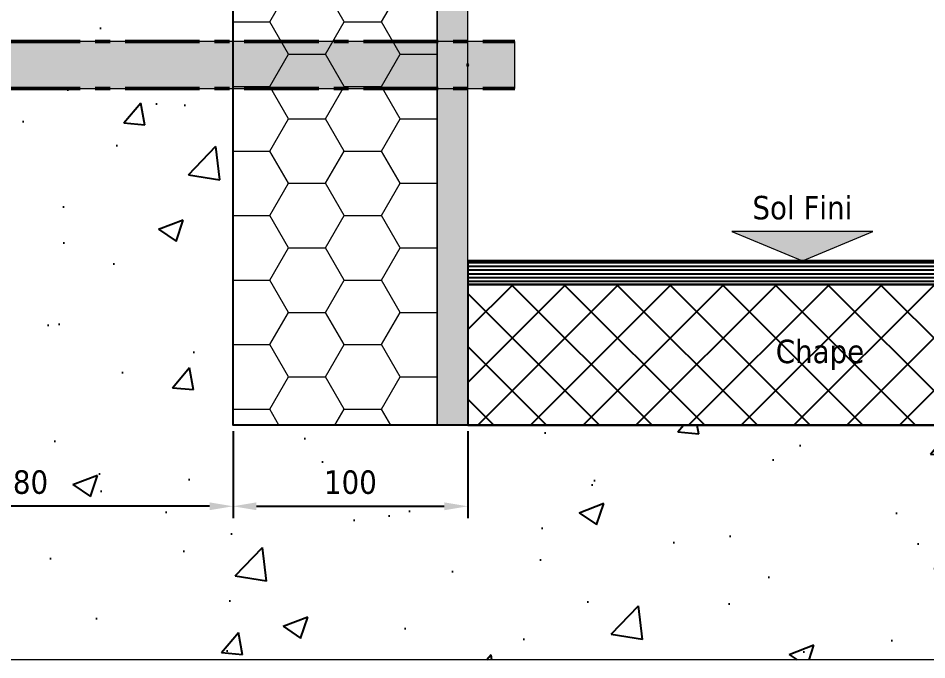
# Model space of a CAD drawing. Header units: millimetres. Extents: x -20000 to 230000, y -17405 to 24510.
# Drawn here: x 144908.5 to 145295.5, y -5076.3 to -4802.8 of the extents above; entities that cross this region are included whole.
import ezdxf

# ---------------------------------------------------------------- set-up
doc = ezdxf.new("R2010")
doc.units = ezdxf.units.MM
doc.header["$PDMODE"] = 35
doc.header["$PDSIZE"] = 0.5
doc.linetypes.add('AXES', pattern=[50.800000000000004, 31.75, -6.35, 6.35, -6.35])
doc.layers.get('0').update_dxf_attribs({"lineweight": 13})
doc.layers.get('Defpoints').update_dxf_attribs({"true_color": 0xc2a584})
doc.layers.add('0 - Invisible', color=43, linetype='Continuous', lineweight=0, plot=False)
for name, color, linetype, lineweight in [('1 - Axe', 1, 'AXES', 0), ('1 - BETON', 251, 'Continuous', 25), ('1 - Béton', 251, 'Continuous', 25), ('1 - Cotation', 32, 'Continuous', 13), ('1 - Isolant', 132, 'Continuous', 13), ('1 - Platre', 252, 'Continuous', 13), ('Texte', 7, 'Continuous', 13)]:
    doc.layers.add(name, color=color, linetype=linetype, lineweight=lineweight)
doc.layers.add('1 - Cache', color=7, linetype='Continuous', lineweight=0, true_color=0xffffff)
doc.styles.add('Texte Poralu', font='tahomabd.ttf')
doc.dimstyles.new('100 - 1000', dxfattribs={"dimtxt": 15, "dimasz": 15, "dimexe": 5, "dimexo": 2.5, "dimgap": 8, "dimtad": 1, "dimdec": 1, "dimtxsty": 'Texte Poralu', "dimcen": 10, "dimazin": 0, "dimtfac": 1, "dimtdec": 1, "dimtmove": 0, "dimatfit": 3, "dimfxl": 1, "dimarcsym": 0})
doc.dimstyles.new('30 - 1000', dxfattribs={"dimtxt": 10, "dimasz": 10, "dimexe": 5, "dimexo": 2.5, "dimgap": 5, "dimtad": 1, "dimdec": 1, "dimtxsty": 'Texte Poralu', "dimcen": 5, "dimazin": 0, "dimtfac": 1, "dimtdec": 1, "dimtmove": 0, "dimatfit": 3, "dimfxl": 1, "dimarcsym": 0})

# ---------------------------------------------------------------- blocks, each defined once
blk = doc.blocks.new('*U1044')
at = {"layer": '1 - Béton'}
h = blk.add_hatch(dxfattribs=at)
h.set_pattern_fill('ANSI31', color=256, scale=0.5, angle=135)
h.set_pattern_definition([(180, (199.9999999999554, -2.273736754431224e-12), (-3.33066907387547e-16, -1.5875), [])])
h.paths.add_polyline_path([(0, 60.00000000000001), (299.9999999999554, 59.99999999999545), (299.9999999999554, 69.99999999999545), (0, 70)])
h = blk.add_hatch(dxfattribs=at)
h.set_pattern_fill('ANSI37', color=256, scale=5)
h.set_pattern_definition([(45, (199.9999999999554, -2.273736754431224e-12), (-11.22532015133644, 11.22532015133644), []), (135, (199.9999999999554, -2.273736754431224e-12), (-11.22532015133644, -11.22532015133644), [])])
h.paths.add_polyline_path([(0, 0), (299.9999999999554, -6.821210263295947e-12), (299.9999999999554, 59.99999999999545), (0, 60)])
h.paths.add_polyline_path([(125.9083277367138, 20.81766286097819), (173.9506380120663, 20.81766286097819), (173.9506380120663, 42.41940899932608), (125.9083277367138, 42.41940899932608)], flags=24)
at = {"layer": '0 - Invisible'}
for points in [[(0, 60.00000000000001), (299.9999999999554, 59.99999999999545), (299.9999999999554, 69.99999999999545), (0, 70), (0, 60.00000000000001)], [(0, 0), (299.9999999999554, -6.821210263295947e-12), (299.9999999999554, 59.99999999999545), (0, 60), (0, 0)]]:
    blk.add_lwpolyline(points, dxfattribs=at)
at = {"layer": '1 - Béton'}
for points in [[(299.9999999999554, 69.99999999999545), (0, 70), (0, 60.00000000000001), (299.9999999999554, 59.99999999999545)], [(299.9999999999554, 59.99999999999545), (0, 60.00000000000001), (0, 0), (299.9999999999554, -6.821210263295947e-12)]]:
    blk.add_lwpolyline(points, dxfattribs=at)
at = {"layer": 'Texte', "insert": (149.9999999999777, 29.99999999999767), "char_height": 10, "attachment_point": 5, "style": 'Texte Poralu'}
blk.add_mtext_dynamic_manual_height_columns('Chape', width=29.38230259003263, gutter_width=50, heights=[0], dxfattribs=at)
blk = doc.blocks.new('*U1049')
at = {"layer": '1 - Isolant'}
h = blk.add_hatch(dxfattribs=at)
h.set_pattern_fill('HONEY', color=256, scale=5)
h.set_pattern_definition([(0, (-58597.14088961112, -19597.49265059402), (23.8125, 13.748153225), [15.875, -31.75]), (120, (-58597.14088961112, -19597.49265059402), (-23.81249994797095, 13.74815331511695), [15.87499999999996, -31.74999999999991]), (59.99999999999999, (-58597.14088961112, -19597.49265059402), (5.202904551637744e-08, 27.49630654011694), [-31.75, 15.875])])
h.paths.add_polyline_path([(3.142641432926724e-11, -360.0000000006967), (87.00000000081997, -360.0000000006967), (87.00000000080308, 0), (0, 0)])
at = {"layer": '1 - Platre'}
h = blk.add_hatch(dxfattribs=at)
h.set_pattern_fill('AR-SAND', color=256, scale=0.1)
h.set_pattern_definition([(37.50000000000001, (-58597.14088961112, -19597.49265059402), (-0.1600031295984046, 4.894132373293424), [0, -3.860800000000001, 0, -4.318000000000001, 0, -4.1275]), (7.499999999999999, (-58597.14088961112, -19597.49265059402), (4.495232831380027, 7.168251005683543), [0, -2.0828, 0, -3.4798, 0, -1.3335]), (327.5, (-58600.26508961112, -19597.49265059402), (7.90992370241458, 0.01437184678545691), [0, -1.27, 0, -4.572, 0, -5.969]), (317.5, (-58600.26508961112, -19597.49265059402), (7.635564524722972, 2.229293232572162), [0, -0.635, 0, -2.9972, 0, -3.429])])
h.paths.add_polyline_path([(100.0000000008272, -360.0000000006967), (100.0000000008031, 0), (87.00000000080308, 0), (87.00000000081997, -360.0000000006967)])
at = {"layer": '0 - Invisible'}
for points in [[(3.142641432926724e-11, -360.0000000006967), (87.00000000081997, -360.0000000006967)], [(87.00000000081997, -360.0000000006967), (100.0000000008272, -360.0000000006967)]]:
    blk.add_lwpolyline(points, dxfattribs=at)
at = {"layer": '1 - Isolant'}
blk.add_lwpolyline([(87.00000000081997, -360.0000000006967), (87.00000000080308, 0), (0, 0), (3.142641432926724e-11, -360.0000000006967)], dxfattribs=at)
at = {"layer": '1 - Platre'}
blk.add_lwpolyline([(100.0000000008272, -360.0000000006967), (100.0000000008031, 0), (87.00000000080308, 0), (87.00000000081997, -360.0000000006967)], dxfattribs=at)
blk = doc.blocks.new('*D1321')
at = {"layer": 'Defpoints', "color": 0, "lineweight": -2, "transparency": 16777216}
for p, q in [((145000.0000245561, -4978.767790660653), (145000.0000245561, -5015.842500952407)), ((144820.0000245569, -5063.767790660653), (144820.0000245569, -5005.842500952407)), ((144990.0000245561, -5010.842500952407), (144830.0000245569, -5010.842500952407))]:
    blk.add_line(p, q, dxfattribs=at)
at = {"layer": 'Defpoints', "color": 0, "transparency": 16777216}
for p in [(145000.0000245561, -4976.267790660653), (144820.0000245569, -5010.842500952407), (144820.0000245569, -5066.267790660653)]:
    blk.add_point(p, dxfattribs=at)
for points in [[(144830.0000245569, -5009.17583428574), (144830.0000245569, -5012.509167619074), (144820.0000245569, -5010.842500952407)], [(144990.0000245561, -5009.17583428574), (144990.0000245561, -5012.509167619074), (145000.0000245561, -5010.842500952407)]]:
    blk.add_solid(points, dxfattribs=at)
at = {"layer": 'Defpoints', "color": 0, "transparency": 16777216, "insert": (144910.0000245565, -5000.614159783838), "char_height": 10, "attachment_point": 5, "style": 'Texte Poralu'}
blk.add_mtext('180', dxfattribs=at)
blk = doc.blocks.new('*D1322')
at = {"layer": '1 - Cotation', "color": 0, "lineweight": -2, "transparency": 16777216}
for p, q in [((145000.0000245561, -4978.767790660653), (145000.0000245561, -5015.842500952407)), ((145100.0000245569, -4978.76779066065), (145100.0000245569, -5015.842500952407)), ((145010.0000245561, -5010.842500952407), (145090.0000245569, -5010.842500952407))]:
    blk.add_line(p, q, dxfattribs=at)
at = {"layer": '1 - Cotation', "color": 0, "transparency": 16777216}
for points in [[(145010.0000245561, -5009.17583428574), (145010.0000245561, -5012.509167619074), (145000.0000245561, -5010.842500952407)], [(145090.0000245569, -5009.17583428574), (145090.0000245569, -5012.509167619074), (145100.0000245569, -5010.842500952407)]]:
    blk.add_solid(points, dxfattribs=at)
at = {"layer": 'Defpoints', "color": 0, "transparency": 16777216}
for p in [(145000.0000245561, -4976.267790660653), (145100.0000245569, -4976.26779066065), (145100.0000245569, -5010.842500952407)]:
    blk.add_point(p, dxfattribs=at)
at = {"layer": '1 - Cotation', "color": 0, "transparency": 16777216, "insert": (145050.0000245565, -5000.637665492367), "char_height": 10, "attachment_point": 5, "style": 'Texte Poralu'}
blk.add_mtext('100', dxfattribs=at)
blk = doc.blocks.new('*U200')
blk.add_hatch(color=256).paths.add_polyline_path([(0, 0), (29.99999999999999, 12.5), (-30.00000000000001, 12.5)])
blk.add_lwpolyline([(0, 0), (29.99999999999999, 12.5), (-30.00000000000001, 12.5), (0, 0)])
at = {"layer": 'Texte', "insert": (-7.105427357601002e-15, 17.5), "char_height": 10, "attachment_point": 8, "style": 'Texte Poralu'}
blk.add_mtext('Sol Fini', dxfattribs=at)
blk = doc.blocks.new('*U1048')
at = {"layer": '1 - BETON'}
h = blk.add_hatch(dxfattribs=at)
h.set_pattern_fill('CONCRETE', color=256, scale=15, style=0, pattern_type=2)
h.set_pattern_definition([(49.99999999999999, (110.0000000008331, -57.00000000061027), (107.589027390113, -9.412820247389266), [11.25, -123.75]), (355, (110.0000000008331, -57.00000000061027), (-20.81270004195, 112.8288200550018), [9, -99]), (100.4514, (118.9657520008331, -57.78440100061027), (86.77640725710323, 103.415931309143), [9.5610285, -105.1713168]), (46.18420000000002, (110.0000000008331, -27.00000000061027), (160.0861572938467, -24.82785214935271), [16.87499999999967, -185.6249999999974]), (96.6356, (123.3405117508331, -29.06899605061028), (140.1994058323055, 146.1176806350663), [14.3415432, -157.75695]), (351.1842, (110.0000000008331, -27.00000000061027), (140.1992917700441, 146.1177901387987), [13.5, -148.5]), (21, (125.0000000008331, -34.50000000061027), (89.53605781776925, -60.39283359980082), [11.25, -123.75]), (326.0000000000001, (125.0000000008331, -34.50000000061027), (36.49729978823726, 108.772506757028), [9, -99]), (71.4514, (132.4613349508331, -39.53274090061024), (126.0333942872235, 48.37957450649286), [9.5610285, -105.1713168]), (37.50000000000001, (110.0000000008331, -57.00000000061027), (1.8239782975936, 49.93407807469672), [0, -97.8, 0, -100.5, 0, -99.375]), (7.499999999999999, (110.0000000008331, -57.00000000061027), (39.46043061632229, 59.16175678235403), [0, -57.3, 0, -95.55, 0, -37.875]), (327.5, (76.5500000008331, -57.00000000061027), (80.07336542586135, -3.383230760156963), [0, -37.5, 0, -117, 0, -155.25]), (317.5, (61.55000000083309, -57.00000000061027), (87.47792540135794, 15.01574734984766), [0, -48.75, 0, -77.69999999999999, 0, -110.25])])
h.paths.add_polyline_path([(-143.1519566087397, -56.47670254198381), (-153.2681680425412, -55.8133444151772), (-143.483635672143, -53.15991190795052)], flags=8)
edge = h.paths.add_edge_path(flags=0)
edge.add_line((-143.3177961404413, -54.81830722496716), (-73.66519282574154, -47.85304689349687))
h.paths.add_polyline_path([(-154.6117021398676, -58.5934676324843), (-72.09846032577867, -50.34214345107541), (-74.24791440389178, -28.84760266994424), (-156.7611562179807, -37.09892685135313)], flags=24)
h.paths.add_polyline_path([(400, -360.0000000006976), (300.0000000000036, -460.0000000006939), (-179.9999999991669, -460.0000000006976), (-179.9999999991633, -42.99999999991633), (-50, -30), (-50, 0), (0, 0), (0, -360.0000000006976)])
at = {"layer": '0 - Invisible'}
blk.add_lwpolyline([(400, -360.0000000006976), (300.0000000000036, -460.0000000006939), (-179.9999999991669, -460.0000000006976)], dxfattribs=at)
at = {"layer": '1 - BETON'}
blk.add_lwpolyline([(400, -360.0000000006976), (0, -360.0000000006976), (0, 0), (-50, 0), (-50, -30), (-179.9999999991633, -42.99999999991633), (-179.9999999991669, -460.0000000006976)], dxfattribs=at)
blk = doc.blocks.new('*U228')
at = {"layer": '1 - Cache'}
blk.add_hatch(color=256, dxfattribs=at).paths.add_polyline_path([(-20, -10), (400.0000000000182, -10), (400.0000000000182, 10), (-20, 10)])
at = {"layer": '0 - Invisible'}
blk.add_lwpolyline([(-20, -10), (400.0000000000182, -10), (400.0000000000182, 10), (-20, 10)], close=True, dxfattribs=at)
blk.add_point((380.0000000000182, 0), dxfattribs=at)
at = {"layer": '1 - Axe', "lineweight": 50}
for p, q in [((-20, 10), (400.0000000000182, 10)), ((-20, -10), (400.0000000000182, -10))]:
    blk.add_line(p, q, dxfattribs=at)
blk = doc.blocks.new('*D1330')
at = {"layer": '1 - Cotation', "color": 0, "lineweight": -2, "transparency": 16777216}
for p, q in [((145102.5000245569, -4616.267790659956), (145478.3065794677, -4616.267790659957)), ((145473.3065794677, -4891.26779066064), (145473.3065794677, -4631.267790659957)), ((145402.5000245568, -4906.26779066064), (145478.3065794677, -4906.26779066064))]:
    blk.add_line(p, q, dxfattribs=at)
at = {"layer": '1 - Cotation', "color": 0, "transparency": 16777216}
for points in [[(145470.8065794677, -4631.267790659957), (145475.8065794677, -4631.267790659957), (145473.3065794677, -4616.267790659957)], [(145470.8065794677, -4891.26779066064), (145475.8065794677, -4891.26779066064), (145473.3065794677, -4906.26779066064)]]:
    blk.add_solid(points, dxfattribs=at)
at = {"layer": 'Defpoints', "color": 0, "transparency": 16777216}
for p in [(145100.0000245569, -4616.267790659956), (145473.3065794677, -4616.267790659957), (145400.0000245568, -4906.26779066064)]:
    blk.add_point(p, dxfattribs=at)
at = {"layer": '1 - Cotation', "color": 0, "transparency": 16777216, "insert": (145457.8065794677, -4761.267790660275), "char_height": 15, "attachment_point": 5, "rotation": 90, "style": 'Texte Poralu'}
blk.add_mtext('ALL', dxfattribs=at)

msp = doc.modelspace()

# ---------------------------------------------------------------- block references
for name, p in [('*U1048', (145000.000024556, -4616.267790659956)), ('*U1049', (145000.000024556, -4616.267790659956)), ('*U228', (144720.0000245569, -4822.755639055627)), ('*U1044', (145100.0000245569, -4976.267790660635))]:
    msp.add_blockref(name, p)
at = {"layer": 'Texte'}
msp.add_blockref('*U200', (145242.5000245568, -4906.267790660638), dxfattribs=at)

# ---------------------------------------------------------------- dimensions: what is measured, and where the dimension line sits
at = {"layer": '1 - Cotation'}
dim = msp.add_linear_dim(base=(145473.3065794677, -4616.267790659957), p1=(145400.0000245568, -4906.26779066064), p2=(145100.0000245569, -4616.267790659956), angle=90, text='ALL', dimstyle='100 - 1000', dxfattribs=at)
dim.commit()
dim.dimension.update_dxf_attribs({"geometry": '*D1330', "text_midpoint": (145457.8065794677, -4761.267790660275)})
dim = msp.add_linear_dim(base=(145100.0000245569, -5010.842500952407), p1=(145000.0000245561, -4976.267790660653), p2=(145100.0000245569, -4976.26779066065), dimstyle='30 - 1000', dxfattribs=at)
dim.commit()
dim.dimension.update_dxf_attribs({"geometry": '*D1322', "text_midpoint": (145050.0000245565, -5000.637665492367)})
at = {"layer": 'Defpoints'}
dim = msp.add_linear_dim(base=(144820.0000245569, -5010.842500952407), p1=(145000.0000245561, -4976.267790660653), p2=(144820.0000245569, -5066.267790660653), dimstyle='30 - 1000', dxfattribs=at)
dim.commit()
dim.dimension.update_dxf_attribs({"geometry": '*D1321', "text_midpoint": (144910.0000245565, -5000.614159783838)})

doc.saveas('drawing.dxf')
